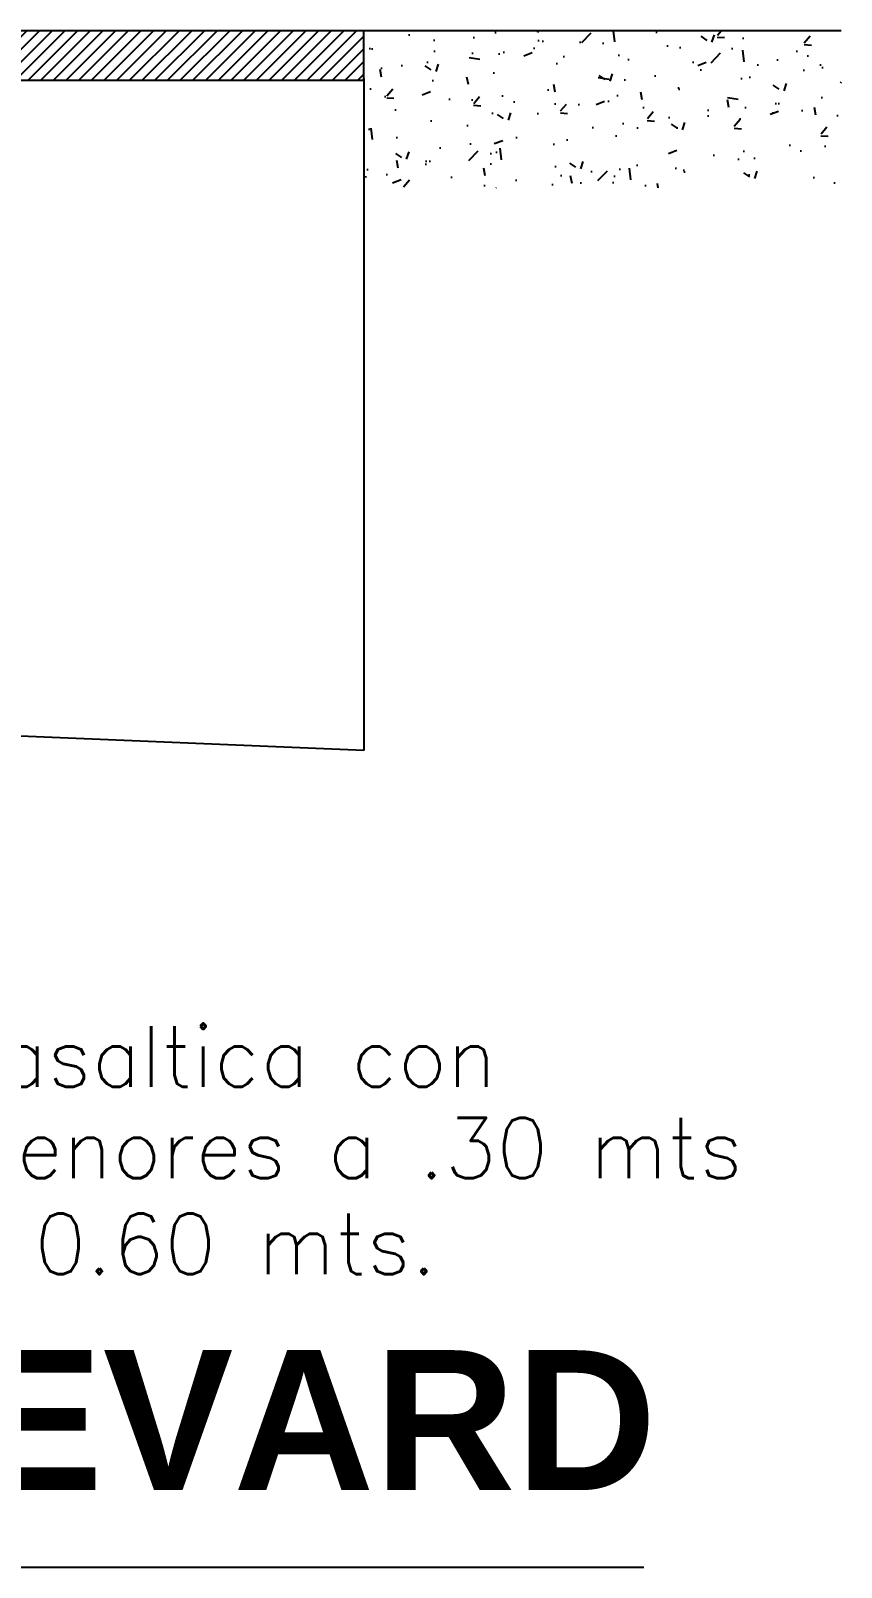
# Model space of a CAD drawing. Header units: millimetres. Extents: x 603916 to 1211550, y 1309898 to 2622648.
# Drawn here: x 604346.2 to 604354.94, y 1311047.73 to 1311064.29 of the extents above; entities that cross this region are included whole.
import ezdxf

# ---------------------------------------------------------------- set-up
doc = ezdxf.new("R2010")
doc.units = ezdxf.units.MM
doc.layers.add('acera', color=8, linetype='Continuous')
doc.layers.add('datos y tabla de areas', color=170, linetype='Continuous')
doc.styles.add('ARIALTEXT', font='')
doc.styles.add('ROMANS', font='ROMANS', dxfattribs={"height": 0.2})
doc.styles.get('ARIALTEXT').set_extended_font_data('Arial', bold=True)

msp = doc.modelspace()

# ---------------------------------------------------------------- hatches: boundary and pattern name
at = {"true_color": 0x636466}
h = msp.add_hatch(dxfattribs=at)
h.set_pattern_fill('AR-CONC', color=251, scale=0.005138)
h.set_pattern_definition([(50, (258358.6558, 562566.4799), (0.9361067078, -0.0818986854), [0.097883279, -1.0767160689]), (355, (258358.6558, 562566.4799), (-0.1810888006, 0.9816939888), [0.0783066232, -0.8613758567]), (100.4514447, (258358.7338, 562566.4731), (0.7550179047, 0.8997952634), [0.0831879868, -0.9150686141]), (46.1842, (258358.6558, 562566.741), (1.3928664246, -0.2160231451), [0.1468249185, -1.6150741034]), (96.63555761, (258358.7719, 562566.723), (1.2198370125, 1.2713323036), [0.1247820313, -1.3726041608]), (351.18415117, (258358.6558, 562566.741), (1.2198370125, 1.2713323036), [0.1174597656, -1.2920579053]), (21, (258358.78635, 562566.6757), (0.7790295937, -0.5254620958), [0.097883279, -1.0767160689]), (326, (258358.7863, 562566.6757), (0.317553028, 0.9464001089), [0.0783066232, -0.8613728551]), (71.451445, (258358.8513, 562566.6319), (1.09658262, 0.420938018), [0.0831879868, -0.9150670366]), (37.5, (258358.65584, 562566.47994), (0.01586995347, 0.43446322626), [0, -0.85093197205, 0, -0.874423959, 0, -0.8646356311]), (7.5, (258358.65584, 562566.47994), (0.3433347857, 0.51475082177), [0, -0.49855216767, 0, -0.83135531625, 0, -0.3295403726]), (327.5, (258358.3648, 562566.47994), (0.69669564596, -0.02943560349), [0, -0.32627759665, 0, -1.01798610153, 0, -1.3507892501]), (317.5, (258358.2343, 562566.47994), (0.7611217842, 0.13064715568), [0, -0.42416087564, 0, -0.67604718025, 0, -0.95925613414])])
h.paths.add_polyline_path([(604354.936, 1311064.288), (604349.792, 1311064.288), (604349.792, 1311062.594), (604354.936, 1311062.594)])
at = {"layer": 'acera'}
h = msp.add_hatch(dxfattribs=at)
h.set_pattern_fill('ANSI31', color=8, scale=0.773492, style=0)
h.set_pattern_definition([(45, (351584.55887, 828146.74144), (-0.068367715192, 0.068367715192), [])])
h.paths.add_polyline_path([(604349.792, 1311064.288), (604344.649, 1311064.288), (604344.649, 1311063.755), (604349.792, 1311063.755)])

# ---------------------------------------------------------------- linework, layer by layer
for p, q in [((604349.792, 1311063.774), (604349.792, 1311056.531)), ((604349.792, 1311056.531), (604344.649, 1311056.743))]:
    msp.add_line(p, q)
at = {"color": 1}
msp.add_line((604305.628, 1311047.728), (604352.807, 1311047.728), dxfattribs=at)
at = {"layer": 'acera', "color": 7}
msp.add_line((604344.649, 1311063.755), (604349.792, 1311063.755), dxfattribs=at)
msp.add_lwpolyline([(604349.792, 1311064.288), (604344.649, 1311064.288), (604344.649, 1311063.755), (604349.792, 1311063.755)], close=True, dxfattribs=at)
at = {"layer": 'datos y tabla de areas', "color": 0}
msp.add_line((604354.936, 1311064.288), (604349.792, 1311064.288), dxfattribs=at)

# ---------------------------------------------------------------- texts
at = {"style": 'ROMANS'}
for s, p in [('Base de roca basaltica con', (604338.913, 1311052.906)), ('diametros no menores a .30 mts', (604338.913, 1311051.92)), ('con espesor de 0.60 mts.', (604338.913, 1311050.887))]:
    msp.add_text(s, height=0.65263, dxfattribs=at).set_placement(p)
at = {"color": 3, "insert": (604305.562, 1311050.068), "char_height": 1.50759, "attachment_point": 1, "style": 'ARIALTEXT'}
msp.add_mtext('SECCION TIPICA DE CALLE CON BOULEVARD', dxfattribs=at)

doc.saveas('drawing.dxf')
